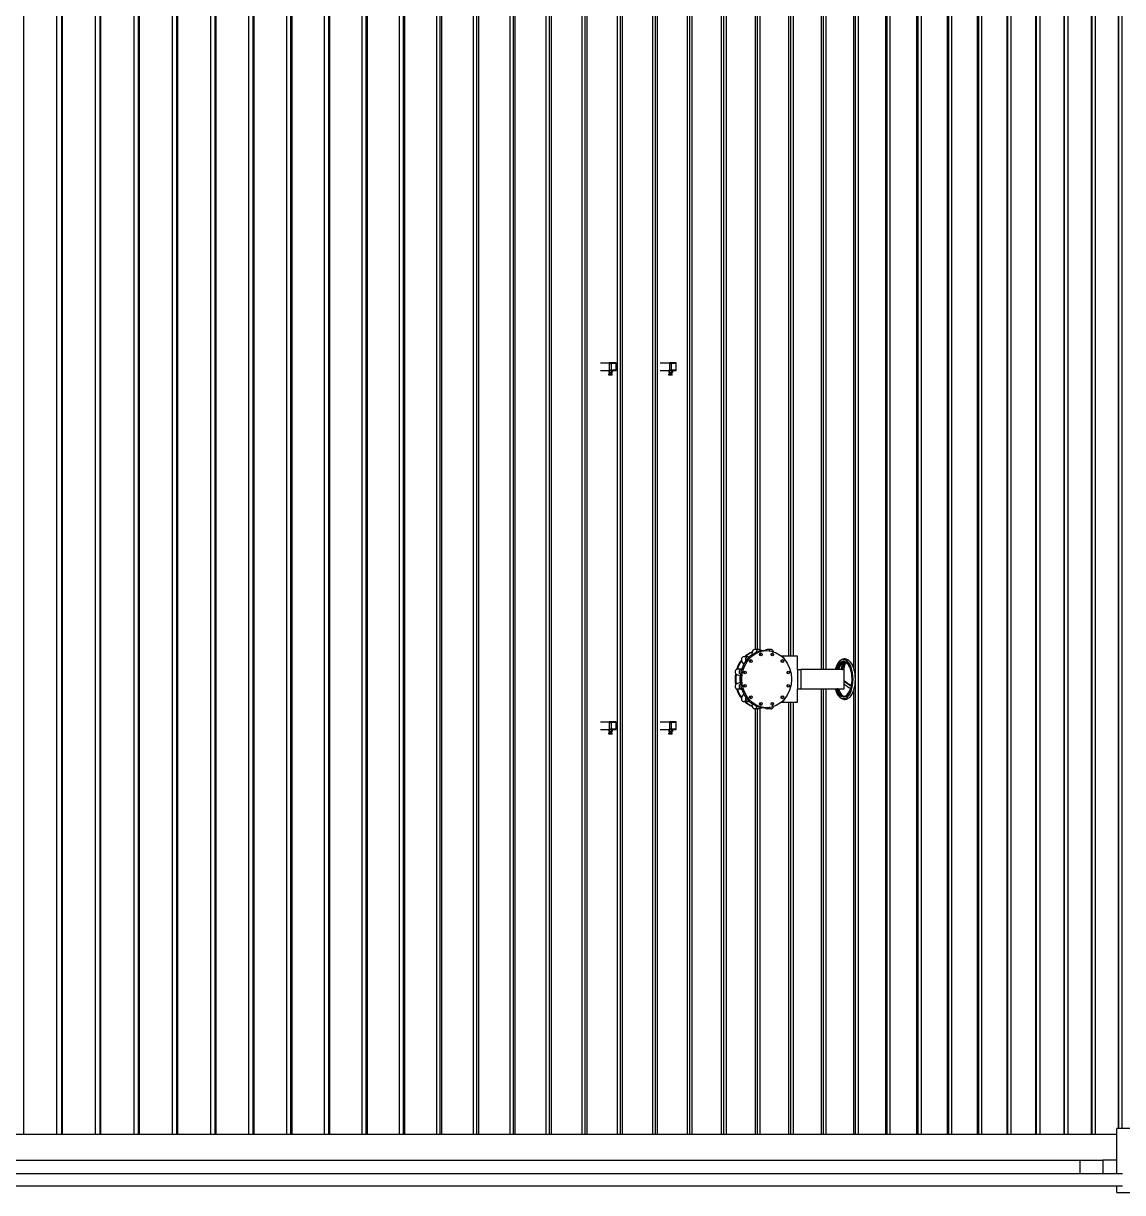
# Model space of a CAD drawing. Header units: millimetres. Extents: x 0 to 157650, y 0 to 89100.
# Drawn here: x 26622 to 35196, y 55055 to 64173 of the extents above; entities that cross this region are included whole.
import ezdxf

# ---------------------------------------------------------------- set-up
doc = ezdxf.new("R2010")
doc.units = ezdxf.units.MM
doc.header["$LTSCALE"] = 150
doc.layers.add('Visible', color=7, linetype='Continuous', lineweight=25)

msp = doc.modelspace()

# ---------------------------------------------------------------- linework, layer by layer
at = {"layer": 'Visible', "color": 9, "true_color": 0xc0c0c0}
for p, q in [((26622.7, 77170.4), (26622.7, 55508.9)), ((26883.9, 55508.9), (26883.9, 77170.4)), ((26922.1, 55508.9), (26922.1, 77170.4)), ((26923.9, 77170.4), (26923.9, 55508.9)), ((27184.8, 55508.9), (27184.8, 77170.4)), ((27222.1, 55508.9), (27222.1, 77170.4)), ((27224.7, 77170.4), (27224.7, 55508.9)), ((27485.1, 55508.9), (27485.1, 77170.4)), ((27521.4, 55508.9), (27521.4, 77170.4)), ((27524.9, 77170.4), (27524.9, 55508.9)), ((27784.7, 55508.9), (27784.7, 77170.4)), ((27820, 55508.9), (27820, 77170.4)), ((27824.4, 77170.4), (27824.4, 55508.9)), ((28083.3, 55508.9), (28083.3, 77170.4)), ((28117.7, 55508.9), (28117.7, 77170.4)), ((28122.9, 77170.4), (28122.9, 55508.9)), ((28380.9, 55508.9), (28380.9, 77170.4)), ((28414.3, 55508.9), (28414.3, 77170.4)), ((28420.3, 77170.4), (28420.3, 55508.9)), ((28677.2, 55508.9), (28677.2, 77170.4)), ((28709.5, 55508.9), (28709.5, 77170.4)), ((28716.4, 77170.4), (28716.4, 55508.9)), ((28972, 55508.9), (28972, 77170.4)), ((29003.3, 55508.9), (29003.3, 77170.4)), ((29011, 77170.4), (29011, 55508.9)), ((29265.2, 55508.9), (29265.2, 77170.4)), ((29295.4, 55508.9), (29295.4, 77170.4)), ((29304, 77170.4), (29304, 55508.9)), ((29556.6, 55508.9), (29556.6, 77170.4)), ((29585.7, 55508.9), (29585.7, 77170.4)), ((29595.1, 77170.4), (29595.1, 55508.9)), ((29846, 55508.9), (29846, 77170.4)), ((29873.9, 55508.9), (29873.9, 77170.4)), ((29884.2, 77170.4), (29884.2, 55508.9)), ((30133.2, 55508.9), (30133.2, 77170.4)), ((30160, 55508.9), (30160, 77170.4)), ((30171.1, 77170.4), (30171.1, 55508.9)), ((30418, 55508.9), (30418, 77170.4)), ((30443.7, 55508.9), (30443.7, 77170.4)), ((30455.6, 77170.4), (30455.6, 55508.9)), ((30700.3, 55508.9), (30700.3, 77170.4)), ((30724.9, 55508.9), (30724.9, 77170.4)), ((30737.6, 77170.4), (30737.6, 55508.9)), ((32068.1, 55508.9), (32068.1, 77170.4)), ((32086.6, 55508.9), (32086.6, 77170.4)), ((32103.3, 77170.4), (32103.3, 55508.9)), ((32331.7, 59289.5), (32331.7, 77170.4)), ((32349, 59289.5), (32349, 77170.4)), ((32366.4, 77170.4), (32366.4, 59286.5)), ((32591.6, 59238.9), (32591.6, 77170.4)), ((32607.7, 59238.9), (32607.7, 77170.4)), ((32625.8, 77170.4), (32625.8, 59238.9)), ((32847.7, 59133.4), (32847.7, 77170.4)), ((32862.5, 59133.4), (32862.5, 77170.4)), ((32881.3, 77170.4), (32881.3, 59133.4)), ((33099.7, 59140), (33099.7, 77170.4)), ((33113.2, 55508.9), (33113.2, 77170.4)), ((33132.8, 77170.4), (33132.8, 55508.9)), ((33347.6, 55508.9), (33347.6, 77170.4)), ((33359.9, 55508.9), (33359.9, 77170.4)), ((33380.2, 77170.4), (33380.2, 55508.9)), ((33591.2, 55508.9), (33591.2, 77170.4)), ((33602.1, 55508.9), (33602.1, 77170.4)), ((33623.1, 77170.4), (33623.1, 55508.9)), ((33830.3, 55508.9), (33830.3, 77170.4)), ((33839.9, 55508.9), (33839.9, 77170.4)), ((33861.6, 77170.4), (33861.6, 55508.9)), ((34064.7, 55508.9), (34064.7, 77170.4)), ((34073.1, 55508.9), (34073.1, 77170.4)), ((34095.5, 77170.4), (34095.5, 55508.9)), ((34294.5, 55508.9), (34294.5, 77170.4)), ((34301.6, 55508.9), (34301.6, 77170.4)), ((34324.6, 77170.4), (34324.6, 55508.9)), ((34519.3, 55508.9), (34519.3, 77170.4)), ((34525.1, 55508.9), (34525.1, 77170.4)), ((34548.8, 77170.4), (34548.8, 55508.9)), ((34739.1, 55508.9), (34739.1, 77170.4)), ((34743.6, 55508.9), (34743.6, 77170.4)), ((34767.9, 77170.4), (34767.9, 55508.9)), ((34953.7, 55508.9), (34953.7, 77170.4)), ((34956.9, 55508.9), (34956.9, 77170.4)), ((34981.8, 77170.4), (34981.8, 55508.9)), ((35163.1, 55554.9), (35163.1, 77170.4)), ((35164.9, 55554.9), (35164.9, 77170.4)), ((35190.4, 77170.4), (35190.4, 55554.9)), ((30980, 55508.9), (30980, 76223.4)), ((31003.3, 55508.9), (31003.3, 76215.9)), ((31016.8, 76215.9), (31016.8, 55508.9)), ((31256.7, 55508.9), (31256.7, 76153.2)), ((31278.9, 55508.9), (31278.9, 76152.9)), ((31293.2, 76152.9), (31293.2, 55508.9)), ((31530.4, 55508.9), (31530.4, 71493.9)), ((31551.4, 55508.9), (31551.4, 71489.3)), ((31566.5, 71465.3), (31566.5, 55508.9)), ((31800.9, 55508.9), (31800.9, 71395.1)), ((31820.7, 55508.9), (31820.7, 71408.3)), ((31836.6, 71418.3), (31836.6, 55508.9)), ((32847.7, 55508.9), (32847.7, 58984.4)), ((32862.5, 55508.9), (32862.5, 58984.4)), ((32881.3, 58984.4), (32881.3, 55508.9)), ((33099.7, 55508.9), (33099.7, 58977.8)), ((32331.7, 55508.9), (32331.7, 58828.2)), ((32349, 55508.9), (32349, 58828.2)), ((32366.4, 58831.3), (32366.4, 55508.9)), ((32591.6, 55508.9), (32591.6, 58878.9)), ((32607.7, 55508.9), (32607.7, 58878.9)), ((32625.8, 58878.9), (32625.8, 55508.9)), ((35465.1, 55554.9), (35150.1, 55554.9)), ((35150.1, 55200.9), (35150.1, 55554.9)), ((35150.1, 55508.9), (14042, 55508.9)), ((17718.8, 55308.9), (34865.3, 55308.9)), ((17718.8, 55308.9), (34865.3, 55308.9)), ((34865.3, 55200.9), (34865.3, 55308.9)), ((34865.3, 55308.9), (35042.5, 55308.9)), ((35042.5, 55308.9), (35042.5, 55200.9)), ((35150.1, 55308.9), (35042.5, 55308.9)), ((35195.6, 55200.9), (13542, 55200.9)), ((13542, 55108.9), (35195.6, 55108.9)), ((35150.1, 55054.9), (35150.1, 55108.9)), ((35150.1, 55054.9), (35465.1, 55054.9))]:
    msp.add_line(p, q, dxfattribs=at)
at = {"layer": 'Visible'}
for p, q in [((31123.8, 61525.4), (31192, 61525.4)), ((31123.8, 61465.4), (31192, 61465.4)), ((31187.9, 61464.7), (31187.9, 61451.6)), ((31189.7, 61465.4), (31188.2, 61464.8)), ((31190.2, 61523.4), (31190.2, 61467.4)), ((31243.4, 61525.4), (31192, 61525.4)), ((31192, 61465.4), (31243.4, 61465.4)), ((31192.9, 61522.4), (31242.4, 61522.4)), ((31192.9, 61468.4), (31192.9, 61522.4)), ((31242.4, 61468.4), (31192.9, 61468.4)), ((31194.7, 61519.4), (31193.7, 61518.4)), ((31209.7, 61518.4), (31193.7, 61518.4)), ((31193.7, 61468.4), (31193.7, 61518.4)), ((31208.7, 61519.4), (31194.7, 61519.4)), ((31195.4, 61451.6), (31195.4, 61464.7)), ((31208.7, 61519.4), (31209.7, 61518.4)), ((31209.2, 61464.7), (31209.2, 61451.6)), ((31209.7, 61468.4), (31209.7, 61518.4)), ((31213.7, 61465.4), (31215.3, 61464.8)), ((31215.6, 61464.7), (31215.6, 61451.6)), ((31242.4, 61522.4), (31242.4, 61468.4)), ((31245.2, 61467.4), (31245.2, 61523.4)), ((31587.5, 61525.4), (31662.2, 61525.4)), ((31587.5, 61465.4), (31662.2, 61465.4)), ((31656.1, 61464.7), (31656.1, 61451.6)), ((31657.9, 61465.4), (31656.7, 61464.9)), ((31660.4, 61523.4), (31660.4, 61467.4)), ((31712.6, 61525.4), (31662.2, 61525.4)), ((31662.2, 61465.4), (31712.6, 61465.4)), ((31663.1, 61522.4), (31711.7, 61522.4)), ((31663.1, 61468.4), (31663.1, 61522.4)), ((31676.9, 61519.4), (31663.1, 61519.4)), ((31677.9, 61518.4), (31663.1, 61518.4)), ((31711.7, 61468.4), (31663.1, 61468.4)), ((31664, 61451.6), (31664, 61464.7)), ((31676.9, 61519.4), (31677.9, 61518.4)), ((31677.8, 61464.7), (31677.8, 61451.6)), ((31677.9, 61468.4), (31677.9, 61518.4)), ((31681.9, 61465.4), (31683.1, 61464.9)), ((31683.7, 61464.7), (31683.7, 61451.6)), ((31711.7, 61522.4), (31711.7, 61468.4)), ((31714.4, 61467.4), (31714.4, 61523.4)), ((31189.7, 61450.9), (31188.2, 61451.4)), ((31188.3, 61430.1), (31188.3, 61438.6)), ((31188.3, 61438.6), (31190.2, 61438.6)), ((31189.7, 61429.4), (31189.3, 61429.5)), ((31189.7, 61450.9), (31191.6, 61450.9)), ((31213.7, 61439.4), (31189.7, 61439.4)), ((31189.7, 61438.6), (31189.7, 61439.4)), ((31190.2, 61429.4), (31189.7, 61429.4)), ((31190.2, 61438.6), (31192, 61438.6)), ((31198.7, 61429.4), (31190.2, 61429.4)), ((31191.6, 61450.9), (31202.3, 61450.9)), ((31192, 61438.6), (31198.7, 61438.6)), ((31192, 61430.1), (31192, 61438.6)), ((31193.7, 61439.4), (31193.7, 61450.9)), ((31198.7, 61438.6), (31205.4, 61438.6)), ((31210.2, 61429.4), (31198.7, 61429.4)), ((31202.3, 61450.9), (31212.4, 61450.9)), ((31205.4, 61430.1), (31205.4, 61438.6)), ((31205.4, 61438.6), (31210.2, 61438.6)), ((31209.7, 61439.4), (31209.7, 61450.9)), ((31210.2, 61438.6), (31215.1, 61438.6)), ((31213.7, 61429.4), (31210.2, 61429.4)), ((31212.4, 61450.9), (31213.7, 61450.9)), ((31213.7, 61450.9), (31215.3, 61451.4)), ((31213.7, 61438.6), (31213.7, 61439.4)), ((31213.7, 61429.4), (31214.2, 61429.5)), ((31215.1, 61430.1), (31215.1, 61438.6)), ((31656.4, 61430.1), (31656.4, 61438.6)), ((31656.4, 61438.6), (31658.5, 61438.6)), ((31657.9, 61450.9), (31656.7, 61451.3)), ((31657.9, 61429.4), (31657.3, 61429.6)), ((31657.9, 61450.9), (31660.1, 61450.9)), ((31681.9, 61439.4), (31657.9, 61439.4)), ((31657.9, 61438.6), (31657.9, 61439.4)), ((31658.5, 61429.4), (31657.9, 61429.4)), ((31658.5, 61438.6), (31660.5, 61438.6)), ((31667.3, 61429.4), (31658.5, 61429.4)), ((31660.1, 61450.9), (31670.9, 61450.9)), ((31660.5, 61438.6), (31667.3, 61438.6)), ((31660.5, 61430.1), (31660.5, 61438.6)), ((31661.9, 61439.4), (31661.9, 61450.9)), ((31667.3, 61438.6), (31674.1, 61438.6)), ((31678.8, 61429.4), (31667.3, 61429.4)), ((31670.9, 61450.9), (31680.8, 61450.9)), ((31674.1, 61430.1), (31674.1, 61438.6)), ((31674.1, 61438.6), (31678.8, 61438.6)), ((31677.9, 61439.4), (31677.9, 61450.9)), ((31678.8, 61438.6), (31683.4, 61438.6)), ((31681.9, 61429.4), (31678.8, 61429.4)), ((31680.8, 61450.9), (31681.9, 61450.9)), ((31681.9, 61450.9), (31683.1, 61451.3)), ((31681.9, 61438.6), (31681.9, 61439.4)), ((31681.9, 61429.4), (31682.5, 61429.6)), ((31683.4, 61430.1), (31683.4, 61438.6)), ((32356.6, 59289.5), (32325.3, 59289.5)), ((32371.5, 59281.4), (32372.7, 59281.4)), ((32406.6, 59281.4), (32419.3, 59281.4)), ((32454.1, 59289.5), (32422.7, 59289.5)), ((32241.2, 59175), (32225.7, 59198.2)), ((32272.2, 59233.6), (32240.9, 59233.6)), ((32307.9, 59250.4), (32306.2, 59264.6)), ((32659.2, 59238.9), (32533.3, 59238.9)), ((32659.2, 59133.4), (32659.2, 59238.9)), ((32213, 59081), (32184.8, 59094.5)), ((32223.5, 59136.8), (32192.1, 59136.8)), ((32659.2, 59133.4), (32659.2, 58984.4)), ((32659.2, 59133.4), (32685.9, 59133.4)), ((32685.9, 59133.4), (32685.9, 58984.4)), ((33023.2, 59133.4), (32685.9, 59133.4)), ((33023.2, 58984.4), (33023.2, 59133.4)), ((32184.8, 59023.3), (32213, 59036.7)), ((32213.6, 59081), (32213, 59081)), ((32213, 59036.7), (32213.6, 59036.7)), ((32223.5, 58981), (32192.1, 58981)), ((32225.7, 58919.5), (32241.2, 58942.8)), ((32659.2, 58878.9), (32659.2, 58984.4)), ((32659.2, 58984.4), (32685.9, 58984.4)), ((32685.9, 58984.4), (33023.2, 58984.4)), ((32975.1, 58983.6), (32966, 58983.6)), ((32272.2, 58884.1), (32240.9, 58884.1)), ((32306.2, 58853.1), (32307.9, 58867.4)), ((32356.6, 58828.2), (32325.3, 58828.2)), ((32371.5, 58836.4), (32372.7, 58836.4)), ((32406.6, 58836.4), (32419.3, 58836.4)), ((32454.1, 58828.2), (32422.7, 58828.2)), ((32533.3, 58878.9), (32659.2, 58878.9)), ((31123.8, 58725.4), (31192, 58725.4)), ((31190.2, 58723.4), (31190.2, 58667.4)), ((31243.4, 58725.4), (31192, 58725.4)), ((31192.9, 58722.4), (31242.4, 58722.4)), ((31192.9, 58668.4), (31192.9, 58722.4)), ((31242.4, 58722.4), (31242.4, 58668.4)), ((31245.2, 58667.4), (31245.2, 58723.4)), ((31587.5, 58725.4), (31662.2, 58725.4)), ((31660.4, 58723.4), (31660.4, 58667.4)), ((31712.6, 58725.4), (31662.2, 58725.4)), ((31663.1, 58722.4), (31711.7, 58722.4)), ((31663.1, 58668.4), (31663.1, 58722.4)), ((31711.7, 58722.4), (31711.7, 58668.4)), ((31714.4, 58667.4), (31714.4, 58723.4)), ((31123.8, 58665.4), (31192, 58665.4)), ((31187.9, 58664.7), (31187.9, 58651.6)), ((31189.7, 58665.4), (31188.2, 58664.8)), ((31189.7, 58650.9), (31188.2, 58651.4)), ((31188.3, 58630.1), (31188.3, 58638.6)), ((31188.3, 58638.6), (31190.2, 58638.6)), ((31189.7, 58629.4), (31189.3, 58629.5)), ((31189.7, 58650.9), (31191.6, 58650.9)), ((31213.7, 58639.4), (31189.7, 58639.4)), ((31189.7, 58638.6), (31189.7, 58639.4)), ((31190.2, 58629.4), (31189.7, 58629.4)), ((31190.2, 58638.6), (31192, 58638.6)), ((31198.7, 58629.4), (31190.2, 58629.4)), ((31191.6, 58650.9), (31202.3, 58650.9)), ((31192, 58665.4), (31243.4, 58665.4)), ((31192, 58638.6), (31198.7, 58638.6)), ((31192, 58630.1), (31192, 58638.6)), ((31242.4, 58668.4), (31192.9, 58668.4)), ((31194.7, 58719.4), (31193.7, 58718.4)), ((31209.7, 58718.4), (31193.7, 58718.4)), ((31193.7, 58668.4), (31193.7, 58718.4)), ((31193.7, 58639.4), (31193.7, 58650.9)), ((31208.7, 58719.4), (31194.7, 58719.4)), ((31195.4, 58651.6), (31195.4, 58664.7)), ((31198.7, 58638.6), (31205.4, 58638.6)), ((31210.2, 58629.4), (31198.7, 58629.4)), ((31202.3, 58650.9), (31212.4, 58650.9)), ((31205.4, 58630.1), (31205.4, 58638.6)), ((31205.4, 58638.6), (31210.2, 58638.6)), ((31208.7, 58719.4), (31209.7, 58718.4)), ((31209.2, 58664.7), (31209.2, 58651.6)), ((31209.7, 58668.4), (31209.7, 58718.4)), ((31209.7, 58639.4), (31209.7, 58650.9)), ((31210.2, 58638.6), (31215.1, 58638.6)), ((31213.7, 58629.4), (31210.2, 58629.4)), ((31212.4, 58650.9), (31213.7, 58650.9)), ((31213.7, 58665.4), (31215.3, 58664.8)), ((31213.7, 58650.9), (31215.3, 58651.4)), ((31213.7, 58638.6), (31213.7, 58639.4)), ((31213.7, 58629.4), (31214.2, 58629.5)), ((31215.1, 58630.1), (31215.1, 58638.6)), ((31215.6, 58664.7), (31215.6, 58651.6)), ((31587.5, 58665.4), (31662.2, 58665.4)), ((31656.1, 58664.7), (31656.1, 58651.6)), ((31656.4, 58630.1), (31656.4, 58638.6)), ((31656.4, 58638.6), (31658.5, 58638.6)), ((31657.9, 58665.4), (31656.7, 58664.9)), ((31657.9, 58650.9), (31656.7, 58651.3)), ((31657.9, 58629.4), (31657.3, 58629.6)), ((31657.9, 58650.9), (31660.1, 58650.9)), ((31681.9, 58639.4), (31657.9, 58639.4)), ((31657.9, 58638.6), (31657.9, 58639.4)), ((31658.5, 58629.4), (31657.9, 58629.4)), ((31658.5, 58638.6), (31660.5, 58638.6)), ((31667.3, 58629.4), (31658.5, 58629.4)), ((31660.1, 58650.9), (31670.9, 58650.9)), ((31660.5, 58638.6), (31667.3, 58638.6)), ((31660.5, 58630.1), (31660.5, 58638.6)), ((31661.9, 58639.4), (31661.9, 58650.9)), ((31662.2, 58665.4), (31712.6, 58665.4)), ((31676.9, 58719.4), (31663.1, 58719.4)), ((31677.9, 58718.4), (31663.1, 58718.4)), ((31711.7, 58668.4), (31663.1, 58668.4)), ((31664, 58651.6), (31664, 58664.7)), ((31667.3, 58638.6), (31674.1, 58638.6)), ((31678.8, 58629.4), (31667.3, 58629.4)), ((31670.9, 58650.9), (31680.8, 58650.9)), ((31674.1, 58630.1), (31674.1, 58638.6)), ((31674.1, 58638.6), (31678.8, 58638.6)), ((31676.9, 58719.4), (31677.9, 58718.4)), ((31677.8, 58664.7), (31677.8, 58651.6)), ((31677.9, 58668.4), (31677.9, 58718.4)), ((31677.9, 58639.4), (31677.9, 58650.9)), ((31678.8, 58638.6), (31683.4, 58638.6)), ((31681.9, 58629.4), (31678.8, 58629.4)), ((31680.8, 58650.9), (31681.9, 58650.9)), ((31681.9, 58665.4), (31683.1, 58664.9)), ((31681.9, 58650.9), (31683.1, 58651.3)), ((31681.9, 58638.6), (31681.9, 58639.4)), ((31681.9, 58629.4), (31682.5, 58629.6)), ((31683.4, 58630.1), (31683.4, 58638.6)), ((31683.7, 58664.7), (31683.7, 58651.6))]:
    msp.add_line(p, q, dxfattribs=at)
for centre, major_axis, ratio, start_param, end_param in [((31192, 61523.4), (0, 2), 0.917105, 0, 1.570796), ((31192, 61467.4), (0, -2), 0.917105, 4.712389, 6.283185), ((31243.4, 61523.4), (0, 2), 0.917105, 4.712389, 6.283185), ((31243.4, 61467.4), (0, -2), 0.917105, 0, 1.570796), ((31662.2, 61523.4), (0, 2), 0.899628, 0, 1.570796), ((31662.2, 61467.4), (0, -2), 0.899628, 4.712389, 6.283185), ((31712.6, 61523.4), (0, 2), 0.899628, 4.712389, 6.283185), ((31712.6, 61467.4), (0, -2), 0.899628, 0, 1.570796), ((32406.6, 59058.9), (0, 222.5), 0.871509, 0, 3.141593), ((32366.9, 59058.9), (0, 222.5), 0.871509, 0.318053, 0.667574), ((32372.7, 59058.9), (0, 222.5), 0.871509, 0.350964, 0.667574), ((32325.3, 59267.5), (0, 22), 0.871509, 0, 1.701696), ((32356.6, 59267.5), (0, 22), 0.871509, 5.214418, 7.888111), ((32372.7, 59058.9), (0, 222.5), 0.871509, 6.195827, 6.289469), ((32422.7, 59267.5), (0, 22), 0.871509, 0, 0.889242), ((32454.1, 59267.5), (0, 22), 0.871509, 4.954275, 7.234472), ((32366.9, 59058.9), (0, -222.5), 0.871509, 3.984243, 4.363014), ((32372.7, 59058.9), (0, -222.5), 0.871509, 4.016971, 4.35483), ((32240.9, 59211.6), (0, 22), 0.871509, 0, 2.225295), ((32272.2, 59211.6), (0, 22), 0.871509, 5.706401, 8.439933), ((32282.1, 59200.3), (0, -6.92), 0.871509, 0.978063, 2.16353), ((32283.3, 59200.3), (0, 11), 0.871509, 3.869067, 5.555711), ((32360.2, 59252.1), (0, -6.92), 0.871509, 0.978063, 2.16353), ((32361.5, 59252.1), (0, 11), 0.871509, 3.869067, 5.555711), ((32450.5, 59252.1), (0, -6.92), 0.871509, 0.978063, 2.16353), ((32451.7, 59252.1), (0, 11), 0.871509, 3.869067, 5.555711), ((32528.6, 59200.3), (0, -6.92), 0.871509, 0.978063, 2.16353), ((32529.8, 59200.3), (0, 11), 0.871509, 3.869067, 5.555711), ((32538.5, 59211.6), (0, 22), 0.871509, 4.872235, 6.234038), ((33019.2, 59058.9), (0, -152.1), 0.49038, 5.224137, 10.483826), ((33019.2, 59058.9), (0, -138.9), 0.49038, 5.278656, 10.429307), ((33020.9, 59058.9), (0, 136.6), 0.49038, 5.753609, 7.27699), ((33020.1, 59058.9), (0, 133.6), 0.49038, 0.074921, 0.979253), ((33029.2, 59058.9), (0, 133.6), 0.49038, 0.229032, 0.979253), ((33020.1, 59058.9), (0, 133.6), 0.49038, 4.263712, 6.208264), ((32192.1, 59114.8), (0, 22), 0.871509, 0, 2.748894), ((32366.9, 59058.9), (0, -222.5), 0.871509, 4.517873, 4.906905), ((32372.7, 59058.9), (0, -222.5), 0.871509, 4.542957, 4.881821), ((32223.5, 59114.8), (0, 22), 0.871509, 6.209982, 8.977733), ((32237, 59110.6), (0, -6.92), 0.871509, 0.978063, 2.16353), ((32238.2, 59110.6), (0, 11), 0.871509, 3.869067, 5.555711), ((32573.7, 59110.6), (0, -6.92), 0.871509, 0.978063, 2.16353), ((32574.9, 59110.6), (0, 11), 0.871509, 3.869067, 5.555711), ((32587.2, 59114.8), (0, 22), 0.871509, 4.921748, 5.068022), ((33036.6, 59058.9), (0, 152.1), 0.49038, 4.154306, 5.270472), ((32192.1, 59003), (0, -22), 0.871509, 3.534292, 6.283185), ((32223.5, 59003), (0, -22), 0.871509, 3.588638, 6.356389), ((32372.7, 59058.9), (0, 186), 0.871509, 1.448339, 1.693254), ((32237, 59007.1), (0, -6.92), 0.871509, 0.978063, 2.16353), ((32238.2, 59007.1), (0, 11), 0.871509, 3.869067, 5.555711), ((32573.7, 59007.1), (0, -6.92), 0.871509, 0.978063, 2.16353), ((32574.9, 59007.1), (0, 11), 0.871509, 3.869067, 5.555711), ((32587.2, 59003), (0, 22), 0.871509, 4.356756, 4.50303), ((32366.9, 59058.9), (0, -222.5), 0.871509, 5.061764, 5.440535), ((32372.7, 59058.9), (0, -222.5), 0.871509, 5.069948, 5.407807), ((32240.9, 58906.1), (0, -22), 0.871509, 4.057891, 6.283185), ((32272.2, 58906.1), (0, -22), 0.871509, 4.126437, 6.859969), ((32282.1, 58917.5), (0, -6.92), 0.871509, 0.978063, 2.16353), ((32283.3, 58917.5), (0, 11), 0.871509, 3.869067, 5.555711), ((32528.6, 58917.5), (0, -6.92), 0.871509, 0.978063, 2.16353), ((32529.8, 58917.5), (0, 11), 0.871509, 3.869067, 5.555711), ((32538.5, 58906.1), (0, -22), 0.871509, 0.049147, 1.41095), ((33020.9, 59058.9), (0, -136.6), 0.49038, 5.289381, 6.812762), ((33020.1, 59058.9), (0, -133.6), 0.49038, 5.310909, 7.255461), ((33029.2, 59058.9), (0, -133.6), 0.49038, 5.310909, 6.213467), ((32366.9, 59058.9), (0, -222.5), 0.871509, 5.615612, 5.965133), ((32372.7, 59058.9), (0, -222.5), 0.871509, 5.615612, 5.932221), ((32325.3, 58850.2), (0, -22), 0.871509, 4.581489, 6.283185), ((32356.6, 58850.2), (0, -22), 0.871509, 4.678259, 7.351953), ((32360.2, 58865.7), (0, -6.92), 0.871509, 0.978063, 2.16353), ((32361.5, 58865.7), (0, 11), 0.871509, 3.869067, 5.555711), ((32372.7, 59058.9), (0, -222.5), 0.871509, 6.276902, 6.370543), ((32422.7, 58850.2), (0, -22), 0.871509, 5.393943, 6.283185), ((32454.1, 58850.2), (0, -22), 0.871509, 5.331898, 7.612096), ((32450.5, 58865.7), (0, -6.92), 0.871509, 0.978063, 2.16353), ((32451.7, 58865.7), (0, 11), 0.871509, 3.869067, 5.555711), ((31192, 58723.4), (0, 2), 0.917105, 0, 1.570796), ((31243.4, 58723.4), (0, 2), 0.917105, 4.712389, 6.283185), ((31662.2, 58723.4), (0, 2), 0.899628, 0, 1.570796), ((31712.6, 58723.4), (0, 2), 0.899628, 4.712389, 6.283185), ((31192, 58667.4), (0, -2), 0.917105, 4.712389, 6.283185), ((31243.4, 58667.4), (0, -2), 0.917105, 0, 1.570796), ((31662.2, 58667.4), (0, -2), 0.899628, 4.712389, 6.283185), ((31712.6, 58667.4), (0, -2), 0.899628, 0, 1.570796)]:
    msp.add_ellipse(centre, major_axis=major_axis, ratio=ratio, start_param=start_param, end_param=end_param, dxfattribs=at)
for centre, major_axis in [((32419.3, 59058.9), (0, 222.5)), ((32296.1, 59200.3), (0, 11)), ((32374.2, 59252.1), (0, 11)), ((32464.4, 59252.1), (0, 11)), ((32542.6, 59200.3), (0, 11)), ((32251, 59110.6), (0, 11)), ((32587.7, 59110.6), (0, 11)), ((32251, 59007.1), (0, -11)), ((32587.7, 59007.1), (0, -11)), ((32296.1, 58917.5), (0, -11)), ((32542.6, 58917.5), (0, -11)), ((32374.2, 58865.7), (0, -11)), ((32464.4, 58865.7), (0, -11))]:
    msp.add_ellipse(centre, major_axis=major_axis, ratio=0.871509, dxfattribs=at)
for points, weights in [([(31191.6, 61465.4), (31189.9, 61465.4), (31187.9, 61464.7)], [1, 1.11576506476, 1.15554960661]), ([(31187.9, 61464.7), (31188.1, 61464.8), (31188.2, 61464.8)], [1.15554960661, 1.15159571901, 1.14689138066]), ([(31195.4, 61464.7), (31193.4, 61465.4), (31191.6, 61465.4)], [1.15554960661, 1.11576506476, 1]), ([(31202.3, 61465.4), (31199.1, 61465.4), (31195.4, 61464.7)], [1, 1.11576506476, 1.15554960661]), ([(31209.2, 61464.7), (31205.5, 61465.4), (31202.3, 61465.4)], [1.15554960661, 1.11576506476, 1]), ([(31212.4, 61465.4), (31210.9, 61465.4), (31209.2, 61464.7)], [1, 1.11576506476, 1.15554960661]), ([(31215.6, 61464.7), (31213.9, 61465.4), (31212.4, 61465.4)], [1.15554960661, 1.11576506476, 1]), ([(31660.1, 61465.4), (31658.2, 61465.4), (31656.1, 61464.7)], [1, 1.11576506476, 1.15554960661]), ([(31656.1, 61464.7), (31656.4, 61464.8), (31656.7, 61464.9)], [1.15554960661, 1.14805033422, 1.13785138481]), ([(31664, 61464.7), (31661.9, 61465.4), (31660.1, 61465.4)], [1.15554960661, 1.11576506476, 1]), ([(31670.9, 61465.4), (31667.7, 61465.4), (31664, 61464.7)], [1, 1.11576506476, 1.15554960661]), ([(31677.8, 61464.7), (31674.2, 61465.4), (31670.9, 61465.4)], [1.15554960661, 1.11576506476, 1]), ([(31680.8, 61465.4), (31679.4, 61465.4), (31677.8, 61464.7)], [1, 1.11576506476, 1.15554960661]), ([(31683.7, 61464.7), (31682.1, 61465.4), (31680.8, 61465.4)], [1.15554960661, 1.11576506476, 1]), ([(31187.9, 61451.6), (31189.9, 61450.9), (31191.6, 61450.9)], [1.15554960661, 1.11576506476, 1]), ([(31188.2, 61451.4), (31188.1, 61451.5), (31187.9, 61451.6)], [1.14689138066, 1.15159571901, 1.15554960661]), ([(31190.2, 61429.4), (31189.3, 61429.4), (31188.3, 61430.1)], [1, 1.04818815859, 1.01981541865]), ([(31192, 61430.1), (31191, 61429.4), (31190.2, 61429.4)], [1.01981541865, 1.04818815859, 1]), ([(31191.6, 61450.9), (31193.4, 61450.9), (31195.4, 61451.6)], [1, 1.11576506476, 1.15554960661]), ([(31198.7, 61429.4), (31195.6, 61429.4), (31192, 61430.1)], [1, 1.04818815859, 1.01981541865]), ([(31195.4, 61451.6), (31199.1, 61450.9), (31202.3, 61450.9)], [1.15554960661, 1.11576506476, 1]), ([(31205.4, 61430.1), (31201.8, 61429.4), (31198.7, 61429.4)], [1.01981541865, 1.04818815859, 1]), ([(31202.3, 61450.9), (31205.5, 61450.9), (31209.2, 61451.6)], [1, 1.11576506476, 1.15554960661]), ([(31210.2, 61429.4), (31208, 61429.4), (31205.4, 61430.1)], [1, 1.04818815859, 1.01981541865]), ([(31209.2, 61451.6), (31210.9, 61450.9), (31212.4, 61450.9)], [1.15554960661, 1.11576506476, 1]), ([(31215.1, 61430.1), (31212.5, 61429.4), (31210.2, 61429.4)], [1.01981541865, 1.04818815859, 1]), ([(31212.4, 61450.9), (31213.9, 61450.9), (31215.6, 61451.6)], [1, 1.11576506476, 1.15554960661]), ([(31214.2, 61429.5), (31214.6, 61429.7), (31215.1, 61430.1)], [1.02871472526, 1.0344513696, 1.01981541865]), ([(31656.1, 61451.6), (31658.2, 61450.9), (31660.1, 61450.9)], [1.15554960661, 1.11576506476, 1]), ([(31656.7, 61451.3), (31656.4, 61451.4), (31656.1, 61451.6)], [1.13785138481, 1.14805033422, 1.15554960661]), ([(31658.5, 61429.4), (31657.5, 61429.4), (31656.4, 61430.1)], [1, 1.04818815859, 1.01981541865]), ([(31660.5, 61430.1), (31659.4, 61429.4), (31658.5, 61429.4)], [1.01981541865, 1.04818815859, 1]), ([(31660.1, 61450.9), (31661.9, 61450.9), (31664, 61451.6)], [1, 1.11576506476, 1.15554960661]), ([(31667.3, 61429.4), (31664.2, 61429.4), (31660.5, 61430.1)], [1, 1.04818815859, 1.01981541865]), ([(31664, 61451.6), (31667.7, 61450.9), (31670.9, 61450.9)], [1.15554960661, 1.11576506476, 1]), ([(31674.1, 61430.1), (31670.5, 61429.4), (31667.3, 61429.4)], [1.01981541865, 1.04818815859, 1]), ([(31670.9, 61450.9), (31674.2, 61450.9), (31677.8, 61451.6)], [1, 1.11576506476, 1.15554960661]), ([(31678.8, 61429.4), (31676.6, 61429.4), (31674.1, 61430.1)], [1, 1.04818815859, 1.01981541865]), ([(31677.8, 61451.6), (31679.4, 61450.9), (31680.8, 61450.9)], [1.15554960661, 1.11576506476, 1]), ([(31683.4, 61430.1), (31680.9, 61429.4), (31678.8, 61429.4)], [1.01981541865, 1.04818815859, 1]), ([(31680.8, 61450.9), (31682.1, 61450.9), (31683.7, 61451.6)], [1, 1.11576506476, 1.15554960661]), ([(31682.5, 61429.6), (31682.9, 61429.8), (31683.4, 61430.1)], [1.03000320279, 1.03218401873, 1.01981541865]), ([(33015.2, 59192.1), (33005, 59154.5), (32999.3, 59133.4)], [1.00848626987, 1.12855767413, 1.16299897166]), ([(33009.1, 59133.4), (33014.8, 59154.5), (33025, 59192.1)], [1.16299897166, 1.12855767413, 1.00848626987]), ([(33033.5, 59189.7), (33023.8, 59153.9), (33018.3, 59133.4)], [1.00700385426, 1.12177804595, 1.15664512076]), ([(33023.2, 59047.8), (33037.3, 59037.5), (33080.4, 59006.6)], [1.12692135474, 1.25092752742, 1.03273811715]), ([(33079.1, 59000.9), (33039.1, 59029.7), (33023.2, 59041.2)], [1.00848626987, 1.20464967623, 1.17226199385]), ([(33023.2, 59020.4), (33039.1, 59008.9), (33074.2, 58983.6)], [1.17685146942, 1.17700593878, 1.00848626987]), ([(32966, 58983.6), (32966.1, 58984), (32966.2, 58984.4)], [1.00848626987, 1.01070789269, 1.01290020063]), ([(32975.3, 58984.4), (32975.2, 58984), (32975.1, 58983.6)], [1.00443198238, 1.00223046517, 1]), ([(31191.6, 58665.4), (31189.9, 58665.4), (31187.9, 58664.7)], [1, 1.11576506476, 1.15554960661]), ([(31187.9, 58664.7), (31188.1, 58664.8), (31188.2, 58664.8)], [1.15554960661, 1.15159571901, 1.14689138066]), ([(31187.9, 58651.6), (31189.9, 58650.9), (31191.6, 58650.9)], [1.15554960661, 1.11576506476, 1]), ([(31188.2, 58651.4), (31188.1, 58651.5), (31187.9, 58651.6)], [1.14689138066, 1.15159571901, 1.15554960661]), ([(31190.2, 58629.4), (31189.3, 58629.4), (31188.3, 58630.1)], [1, 1.04818815859, 1.01981541865]), ([(31192, 58630.1), (31191, 58629.4), (31190.2, 58629.4)], [1.01981541865, 1.04818815859, 1]), ([(31195.4, 58664.7), (31193.4, 58665.4), (31191.6, 58665.4)], [1.15554960661, 1.11576506476, 1]), ([(31191.6, 58650.9), (31193.4, 58650.9), (31195.4, 58651.6)], [1, 1.11576506476, 1.15554960661]), ([(31198.7, 58629.4), (31195.6, 58629.4), (31192, 58630.1)], [1, 1.04818815859, 1.01981541865]), ([(31202.3, 58665.4), (31199.1, 58665.4), (31195.4, 58664.7)], [1, 1.11576506476, 1.15554960661]), ([(31195.4, 58651.6), (31199.1, 58650.9), (31202.3, 58650.9)], [1.15554960661, 1.11576506476, 1]), ([(31205.4, 58630.1), (31201.8, 58629.4), (31198.7, 58629.4)], [1.01981541865, 1.04818815859, 1]), ([(31209.2, 58664.7), (31205.5, 58665.4), (31202.3, 58665.4)], [1.15554960661, 1.11576506476, 1]), ([(31202.3, 58650.9), (31205.5, 58650.9), (31209.2, 58651.6)], [1, 1.11576506476, 1.15554960661]), ([(31210.2, 58629.4), (31208, 58629.4), (31205.4, 58630.1)], [1, 1.04818815859, 1.01981541865]), ([(31212.4, 58665.4), (31210.9, 58665.4), (31209.2, 58664.7)], [1, 1.11576506476, 1.15554960661]), ([(31209.2, 58651.6), (31210.9, 58650.9), (31212.4, 58650.9)], [1.15554960661, 1.11576506476, 1]), ([(31215.1, 58630.1), (31212.5, 58629.4), (31210.2, 58629.4)], [1.01981541865, 1.04818815859, 1]), ([(31215.6, 58664.7), (31213.9, 58665.4), (31212.4, 58665.4)], [1.15554960661, 1.11576506476, 1]), ([(31212.4, 58650.9), (31213.9, 58650.9), (31215.6, 58651.6)], [1, 1.11576506476, 1.15554960661]), ([(31214.2, 58629.5), (31214.6, 58629.7), (31215.1, 58630.1)], [1.02871472526, 1.0344513696, 1.01981541865]), ([(31660.1, 58665.4), (31658.2, 58665.4), (31656.1, 58664.7)], [1, 1.11576506476, 1.15554960661]), ([(31656.1, 58664.7), (31656.4, 58664.8), (31656.7, 58664.9)], [1.15554960661, 1.14805033422, 1.13785138481]), ([(31656.1, 58651.6), (31658.2, 58650.9), (31660.1, 58650.9)], [1.15554960661, 1.11576506476, 1]), ([(31656.7, 58651.3), (31656.4, 58651.4), (31656.1, 58651.6)], [1.13785138481, 1.14805033422, 1.15554960661]), ([(31658.5, 58629.4), (31657.5, 58629.4), (31656.4, 58630.1)], [1, 1.04818815859, 1.01981541865]), ([(31660.5, 58630.1), (31659.4, 58629.4), (31658.5, 58629.4)], [1.01981541865, 1.04818815859, 1]), ([(31664, 58664.7), (31661.9, 58665.4), (31660.1, 58665.4)], [1.15554960661, 1.11576506476, 1]), ([(31660.1, 58650.9), (31661.9, 58650.9), (31664, 58651.6)], [1, 1.11576506476, 1.15554960661]), ([(31667.3, 58629.4), (31664.2, 58629.4), (31660.5, 58630.1)], [1, 1.04818815859, 1.01981541865]), ([(31670.9, 58665.4), (31667.7, 58665.4), (31664, 58664.7)], [1, 1.11576506476, 1.15554960661]), ([(31664, 58651.6), (31667.7, 58650.9), (31670.9, 58650.9)], [1.15554960661, 1.11576506476, 1]), ([(31674.1, 58630.1), (31670.5, 58629.4), (31667.3, 58629.4)], [1.01981541865, 1.04818815859, 1]), ([(31677.8, 58664.7), (31674.2, 58665.4), (31670.9, 58665.4)], [1.15554960661, 1.11576506476, 1]), ([(31670.9, 58650.9), (31674.2, 58650.9), (31677.8, 58651.6)], [1, 1.11576506476, 1.15554960661]), ([(31678.8, 58629.4), (31676.6, 58629.4), (31674.1, 58630.1)], [1, 1.04818815859, 1.01981541865]), ([(31680.8, 58665.4), (31679.4, 58665.4), (31677.8, 58664.7)], [1, 1.11576506476, 1.15554960661]), ([(31677.8, 58651.6), (31679.4, 58650.9), (31680.8, 58650.9)], [1.15554960661, 1.11576506476, 1]), ([(31683.4, 58630.1), (31680.9, 58629.4), (31678.8, 58629.4)], [1.01981541865, 1.04818815859, 1]), ([(31683.7, 58664.7), (31682.1, 58665.4), (31680.8, 58665.4)], [1.15554960661, 1.11576506476, 1]), ([(31680.8, 58650.9), (31682.1, 58650.9), (31683.7, 58651.6)], [1, 1.11576506476, 1.15554960661]), ([(31682.5, 58629.6), (31682.9, 58629.8), (31683.4, 58630.1)], [1.03000320279, 1.03218401873, 1.01981541865])]:
    msp.add_rational_spline(points, weights, degree=2, dxfattribs=at)
for points, knots in [([(33099.9, 59139.4), (33095.4, 59154), (33089.7, 59167.2), (33076, 59189.7), (33068, 59199.1), (33050.3, 59211.9), (33040.7, 59215.7), (33022.5, 59216.8), (33014.1, 59215), (32997.9, 59207.3), (32990.2, 59201), (32975.6, 59183.9), (32968.8, 59172.6), (32960.5, 59153.2), (32958, 59146.5), (32955.9, 59139.4)], [5.270472, 5.270472, 5.270472, 5.270472, 5.604531, 5.604531, 5.942511, 5.942511, 6.252567, 6.252567, 6.513429, 6.513429, 6.801565, 6.801565, 7.134293, 7.134293, 7.295898, 7.295898, 7.295898, 7.295898]), ([(33014.2, 59188.3), (33011.3, 59186.6), (33008.3, 59184.3), (33002, 59178.1), (32998.7, 59174.1), (32992.3, 59164.4), (32989.2, 59158.9), (32983.7, 59146.8), (32981.3, 59140.3), (32979.1, 59133.4)], [0.2814083, 0.2814083, 0.2814083, 0.2814083, 0.4485604, 0.4485604, 0.6366113, 0.6366113, 0.8246621, 0.8246621, 1.004419, 1.004419, 1.004419, 1.004419]), ([(33076.9, 59132.4), (33075.8, 59136.2), (33074.6, 59139.8), (33071.9, 59146.7), (33070.6, 59150), (33067.7, 59156.4), (33066.2, 59159.4), (33063, 59165), (33061.4, 59167.6), (33058.1, 59172.5), (33056.4, 59174.7), (33054.7, 59176.7)], [5.2704723, 5.2704723, 5.2704723, 5.2704723, 5.3670996, 5.3670996, 5.463727, 5.463727, 5.5603543, 5.5603543, 5.6569816, 5.6569816, 5.753609, 5.753609, 5.753609, 5.753609]), ([(32955.9, 58978.3), (32960.3, 58963.8), (32966, 58950.6), (32979.7, 58928), (32987.8, 58918.7), (33005.5, 58905.9), (33015.1, 58902.1), (33033.3, 58901), (33041.6, 58902.7), (33057.8, 58910.5), (33065.5, 58916.7), (33080.2, 58933.8), (33087, 58945.2), (33095.3, 58964.6), (33097.7, 58971.3), (33099.9, 58978.3)], [2.12888, 2.12888, 2.12888, 2.12888, 2.462938, 2.462938, 2.800919, 2.800919, 3.110974, 3.110974, 3.371836, 3.371836, 3.659972, 3.659972, 3.9927, 3.9927, 4.154306, 4.154306, 4.154306, 4.154306]), ([(32979.1, 58984.4), (32981.3, 58977.5), (32983.7, 58971), (32989.2, 58958.9), (32992.3, 58953.3), (32998.7, 58943.7), (33002, 58939.6), (33008.7, 58933.1), (33012, 58930.6), (33018.4, 58927.1), (33021.5, 58926.1), (33024.5, 58925.6)], [2.1371736, 2.1371736, 2.1371736, 2.1371736, 2.3169305, 2.3169305, 2.5049814, 2.5049814, 2.6930323, 2.6930323, 2.8810831, 2.8810831, 3.069134, 3.069134, 3.069134, 3.069134]), ([(33054.7, 58941), (33056.4, 58943.1), (33058.1, 58945.3), (33061.4, 58950.2), (33063, 58952.8), (33066.2, 58958.4), (33067.7, 58961.4), (33070.6, 58967.7), (33071.9, 58971), (33074.6, 58978), (33075.8, 58981.6), (33076.9, 58985.3)], [3.671169, 3.671169, 3.671169, 3.671169, 3.7677963, 3.7677963, 3.8644237, 3.8644237, 3.961051, 3.961051, 4.0576783, 4.0576783, 4.1543057, 4.1543057, 4.1543057, 4.1543057])]:
    msp.add_open_spline(points, degree=3, knots=knots, dxfattribs=at)

doc.saveas('drawing.dxf')
